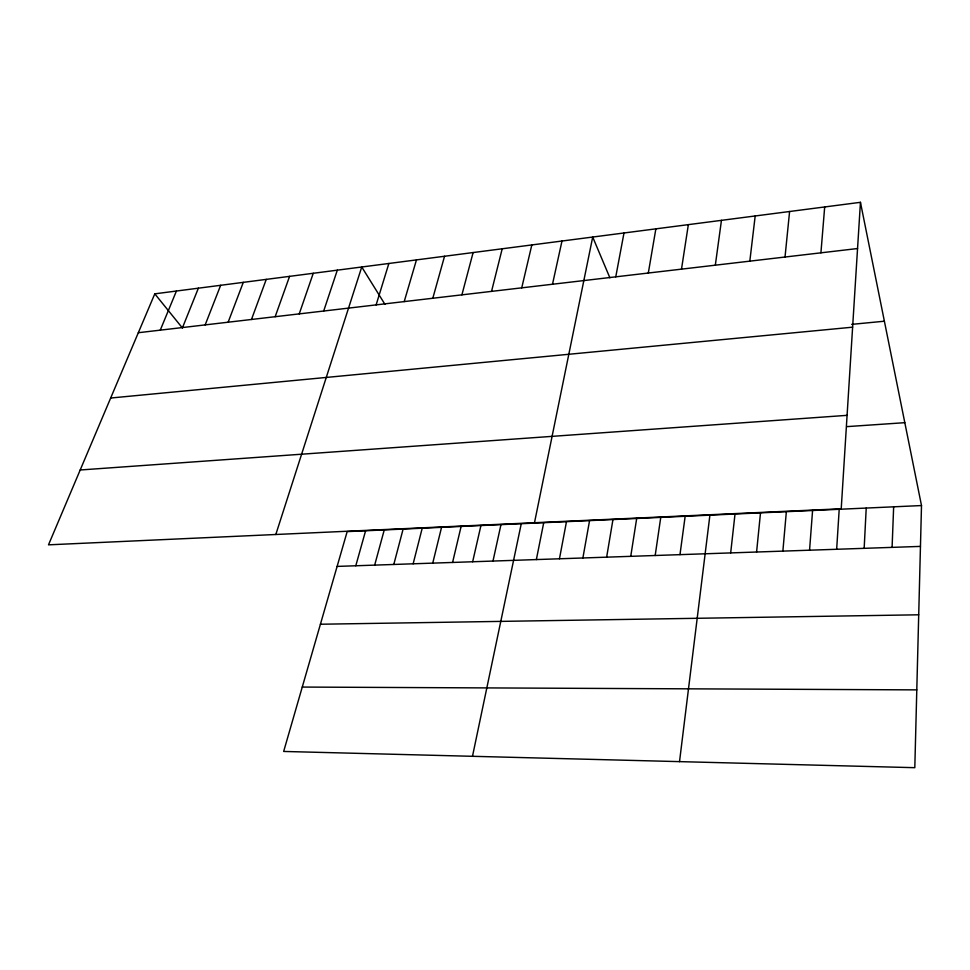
<?xml version="1.0" encoding="UTF-8"?>
<svg xmlns="http://www.w3.org/2000/svg" width="970" height="970" viewBox="0 0 970 970"><rect width="100%" height="100%" fill="white"/><g stroke="black" fill="none" stroke-linecap="round" stroke-linejoin="round"><path stroke-width="1.45" d="M921.5 505.552L914.807 767.682L283.664 751.447L347.175 531.608L921.5 505.552L860.451 202.318L154.788 293.837L48.5 544.837L841.22 508.777L860.451 202.318M892.097 547.371L893.649 506.813M864.161 548.329L866.222 508.062M836.661 549.275L839.208 509.286M809.562 550.196L812.581 510.499M820.923 252.831L824.682 206.962M782.875 551.118L786.355 511.687M756.588 552.015L760.504 512.863M785.021 257.038L789.592 211.508M730.677 552.912L735.018 514.015M749.822 261.148L755.193 215.97M679.521 761.632L709.907 515.155M679.982 554.646L685.159 516.283M715.327 265.186L721.45 220.348M655.187 555.495L660.752 517.386M681.498 269.151L688.348 224.64M630.743 556.331L636.684 518.477M606.65 557.168L612.955 519.556M648.312 273.031L655.865 228.859M582.885 557.98L589.566 520.611M615.768 276.838L623.989 232.994M559.46 558.781L566.48 521.666M536.361 559.581L543.721 522.697M534.494 522.721L592.706 237.044L609.887 277.808M472.487 756.309L521.266 523.715M552.5 284.246L561.982 241.033M492.99 561.06L500.969 524.637M472.657 561.763L480.926 525.546M521.739 287.847L531.827 244.937M452.578 562.454L461.114 526.443M432.741 563.133L441.556 527.328M491.547 291.376L502.205 248.781M413.147 563.8L422.217 528.201M393.796 564.467L403.12 529.074M461.902 294.856L473.117 252.552M374.675 565.122L384.253 529.935M432.802 298.263L444.539 256.262M355.784 565.777L365.605 530.772M404.211 301.609L416.457 259.899M376.13 304.895L388.861 263.476M275.819 534.494L361.749 266.992L384.932 304.313M323.689 311.03L337.317 270.169M299.233 313.892L313.262 273.285M275.165 316.705L289.581 276.353M251.472 319.482L266.253 279.384M228.144 322.21L243.288 282.355M205.167 324.901L220.663 285.289M182.542 327.545L198.377 288.187M160.268 330.152L176.419 291.036M138.322 332.722L857.553 248.538M851.684 324.368L884.385 321.216M110.665 398.027L852.618 327.181M80.195 469.989L847.089 415.342M846.689 426.642L904.816 422.678M337.123 566.407L920.457 546.401M320.415 624.231L918.711 614.798M302.264 687.063L916.795 689.876M154.788 293.837L182.421 327.993"/></g></svg>
